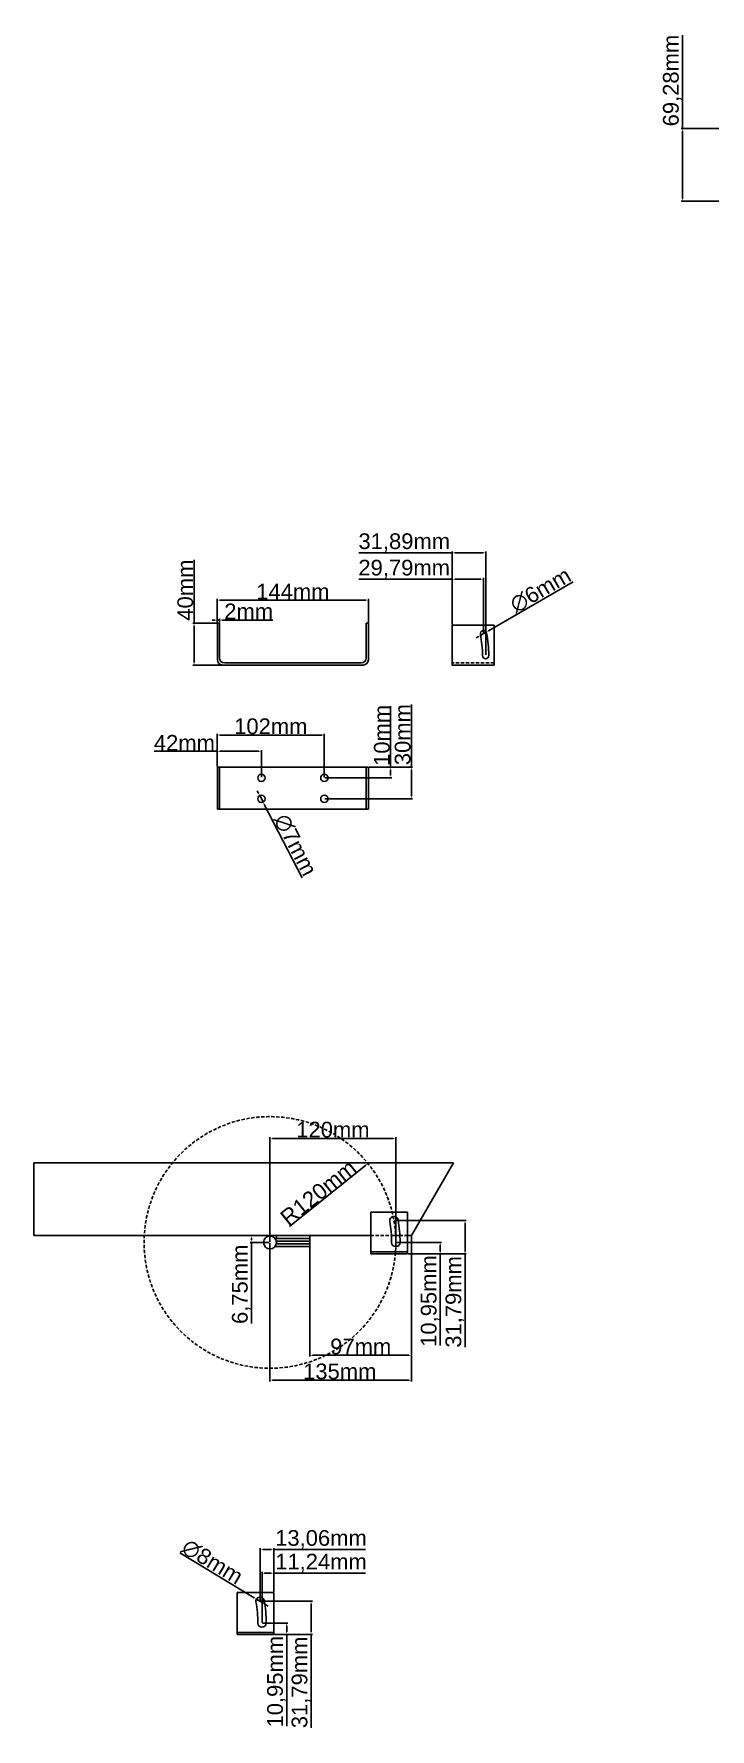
# Model space of a CAD drawing. Header units: centimetres. Extents: x -4347 to 16897, y 45206 to 109107.
# Drawn here: x 10227 to 10871, y 57142 to 58759 of the extents above; entities that cross this region are included whole.
import ezdxf

# ---------------------------------------------------------------- set-up
doc = ezdxf.new("R2010")
doc.units = ezdxf.units.CM
doc.header["$LTSCALE"] = 0.5
doc.linetypes.add('DASHED2', pattern=[9.525, 6.35, -3.175])
doc.styles.get("Standard").update_dxf_attribs({"font": 'arial.ttf'})
doc.dimstyles.new('ISO-25', dxfattribs={"dimtxt": 15, "dimasz": 2.5, "dimexe": 1.25, "dimexo": 0.625, "dimtad": 1, "dimtxsty": 'Standard', "dimcen": 2.5, "dimclrd": 1, "dimclre": 1, "dimadec": 0, "dimazin": 0, "dimtfac": 1, "dimtmove": 0, "dimatfit": 3, "dimfxl": 1, "dimarcsym": 0})

# ---------------------------------------------------------------- blocks, each defined once
blk = doc.blocks.new('*D338')
at = {"color": 1, "lineweight": -2, "transparency": 16777216}
for p, q in [((10845, 58668.7), (10845, 58757.6)), ((10886.9, 58668.7), (10843.8, 58668.7)), ((10845, 58601.9), (10845, 58666.2)), ((10886.9, 58599.4), (10843.8, 58599.4))]:
    blk.add_line(p, q, dxfattribs=at)
at = {"color": 1, "transparency": 16777216}
for points in [[(10844.6, 58666.2), (10845.4, 58666.2), (10845, 58668.7)], [(10844.6, 58601.9), (10845.4, 58601.9), (10845, 58599.4)]]:
    blk.add_solid(points, dxfattribs=at)
at = {"layer": 'Defpoints', "color": 0, "transparency": 16777216}
for p in [(10845, 58668.7), (10887.5, 58668.7), (10887.5, 58599.4)]:
    blk.add_point(p, dxfattribs=at)
at = {"color": 0, "transparency": 16777216, "insert": (10835.4, 58714.4), "char_height": 15, "attachment_point": 5, "rotation": 90}
blk.add_mtext('69,28mm', dxfattribs=at)
blk = doc.blocks.new('*D340')
at = {"color": 1, "lineweight": -2, "transparency": 16777216}
for p, q in [((10401.7, 58197.6), (10401.7, 58220.1)), ((10404.2, 58218.9), (10543.2, 58218.9)), ((10545.7, 58197.6), (10545.7, 58220.1))]:
    blk.add_line(p, q, dxfattribs=at)
at = {"color": 1, "transparency": 16777216}
for points in [[(10404.2, 58219.3), (10404.2, 58218.5), (10401.7, 58218.9)], [(10543.2, 58219.3), (10543.2, 58218.5), (10545.7, 58218.9)]]:
    blk.add_solid(points, dxfattribs=at)
at = {"layer": 'Defpoints', "color": 0, "transparency": 16777216}
for p in [(10545.7, 58218.9), (10401.7, 58197), (10545.7, 58197)]:
    blk.add_point(p, dxfattribs=at)
at = {"color": 0, "transparency": 16777216, "insert": (10473.7, 58227), "char_height": 15, "attachment_point": 5}
blk.add_mtext('144mm', dxfattribs=at)
blk = doc.blocks.new('*D341')
at = {"color": 1, "lineweight": -2, "transparency": 16777216}
for p, q in [((10379.5, 58197), (10379.5, 58257.3)), ((10401.1, 58197), (10378.2, 58197)), ((10379.5, 58159.5), (10379.5, 58194.5)), ((10406.1, 58157), (10378.2, 58157))]:
    blk.add_line(p, q, dxfattribs=at)
at = {"color": 1, "transparency": 16777216}
for points in [[(10379.1, 58194.5), (10379.9, 58194.5), (10379.5, 58197)], [(10379.1, 58159.5), (10379.9, 58159.5), (10379.5, 58157)]]:
    blk.add_solid(points, dxfattribs=at)
at = {"layer": 'Defpoints', "color": 0, "transparency": 16777216}
for p in [(10379.5, 58197), (10401.7, 58197), (10406.7, 58157)]:
    blk.add_point(p, dxfattribs=at)
at = {"color": 0, "transparency": 16777216, "insert": (10371.2, 58228.4), "char_height": 15, "attachment_point": 5, "rotation": 90}
blk.add_mtext('40mm', dxfattribs=at)
blk = doc.blocks.new('*D342')
at = {"color": 1, "lineweight": -2, "transparency": 16777216}
for p, q in [((10399.2, 58199.9), (10396.7, 58199.9)), ((10401.7, 58197.6), (10401.7, 58201.2)), ((10401.7, 58199.9), (10403.7, 58199.9)), ((10403.7, 58197.6), (10403.7, 58201.2)), ((10406.2, 58199.9), (10454.6, 58199.9))]:
    blk.add_line(p, q, dxfattribs=at)
at = {"color": 1, "transparency": 16777216}
for points in [[(10399.2, 58200.3), (10399.2, 58199.5), (10401.7, 58199.9)], [(10406.2, 58200.3), (10406.2, 58199.5), (10403.7, 58199.9)]]:
    blk.add_solid(points, dxfattribs=at)
at = {"layer": 'Defpoints', "color": 0, "transparency": 16777216}
for p in [(10401.7, 58197), (10403.7, 58199.9), (10403.7, 58197)]:
    blk.add_point(p, dxfattribs=at)
at = {"color": 0, "transparency": 16777216, "insert": (10431.6, 58208.1), "char_height": 15, "attachment_point": 5}
blk.add_mtext('2mm', dxfattribs=at)
blk = doc.blocks.new('*D343')
at = {"color": 1, "lineweight": -2, "transparency": 16777216}
for p, q in [((10625.6, 58238.9), (10536.5, 58238.9)), ((10625.6, 58195.6), (10625.6, 58240.1)), ((10652.9, 58238.9), (10628.1, 58238.9)), ((10655.4, 58187.5), (10655.4, 58240.1))]:
    blk.add_line(p, q, dxfattribs=at)
at = {"color": 1, "transparency": 16777216}
for points in [[(10628.1, 58239.3), (10628.1, 58238.5), (10625.6, 58238.9)], [(10652.9, 58239.3), (10652.9, 58238.5), (10655.4, 58238.9)]]:
    blk.add_solid(points, dxfattribs=at)
at = {"layer": 'Defpoints', "color": 0, "transparency": 16777216}
for p in [(10625.6, 58238.9), (10625.6, 58195), (10655.4, 58186.9)]:
    blk.add_point(p, dxfattribs=at)
at = {"color": 0, "transparency": 16777216, "insert": (10579.8, 58248.5), "char_height": 15, "attachment_point": 5}
blk.add_mtext('29,79mm', dxfattribs=at)
blk = doc.blocks.new('*D344')
at = {"color": 1, "lineweight": -2, "transparency": 16777216}
for p, q in [((10625.6, 58264), (10536.7, 58264)), ((10625.6, 58195.6), (10625.6, 58265.3)), ((10655, 58264), (10628.1, 58264)), ((10657.5, 58166.7), (10657.5, 58265.3))]:
    blk.add_line(p, q, dxfattribs=at)
at = {"color": 1, "transparency": 16777216}
for points in [[(10628.1, 58264.5), (10628.1, 58263.6), (10625.6, 58264)], [(10655, 58264.5), (10655, 58263.6), (10657.5, 58264)]]:
    blk.add_solid(points, dxfattribs=at)
at = {"layer": 'Defpoints', "color": 0, "transparency": 16777216}
for p in [(10625.6, 58264), (10625.6, 58195), (10657.5, 58166)]:
    blk.add_point(p, dxfattribs=at)
at = {"color": 0, "transparency": 16777216, "insert": (10579.9, 58273.7), "char_height": 15, "attachment_point": 5}
blk.add_mtext('31,89mm', dxfattribs=at)
blk = doc.blocks.new('*D345')
at = {"color": 1, "lineweight": -2, "transparency": 16777216}
for p, q in [((10740.9, 58236.4), (10660.2, 58189.6)), ((10652.8, 58185.4), (10658, 58188.4)), ((10650.6, 58184.1), (10648.5, 58182.8))]:
    blk.add_line(p, q, dxfattribs=at)
at = {"color": 1, "transparency": 16777216}
for points in [[(10659.9, 58190), (10660.4, 58189.3), (10658, 58188.4)], [(10650.4, 58184.5), (10650.8, 58183.7), (10652.8, 58185.4)]]:
    blk.add_solid(points, dxfattribs=at)
at = {"layer": 'Defpoints', "color": 0, "transparency": 16777216}
for p in [(10658, 58188.4), (10652.8, 58185.4)]:
    blk.add_point(p, dxfattribs=at)
at = {"color": 0, "transparency": 16777216, "insert": (10709.8, 58228.4), "char_height": 15, "attachment_point": 5, "rotation": 30.0757}
blk.add_mtext('∅6mm', dxfattribs=at)
blk = doc.blocks.new('*D346')
at = {"color": 1, "lineweight": -2, "transparency": 16777216}
for p, q in [((10401.7, 58074.7), (10341.4, 58074.7)), ((10401.7, 58060.1), (10401.7, 58075.9)), ((10441.2, 58074.7), (10404.2, 58074.7)), ((10443.7, 58050.1), (10443.7, 58075.9))]:
    blk.add_line(p, q, dxfattribs=at)
at = {"color": 1, "transparency": 16777216}
for points in [[(10404.2, 58075.1), (10404.2, 58074.3), (10401.7, 58074.7)], [(10441.2, 58075.1), (10441.2, 58074.3), (10443.7, 58074.7)]]:
    blk.add_solid(points, dxfattribs=at)
at = {"layer": 'Defpoints', "color": 0, "transparency": 16777216}
for p in [(10401.7, 58074.7), (10401.7, 58059.5), (10443.7, 58049.5)]:
    blk.add_point(p, dxfattribs=at)
at = {"color": 0, "transparency": 16777216, "insert": (10370.3, 58082.8), "char_height": 15, "attachment_point": 5}
blk.add_mtext('42mm', dxfattribs=at)
blk = doc.blocks.new('*D347')
at = {"color": 1, "lineweight": -2, "transparency": 16777216}
for p, q in [((10401.7, 58060.1), (10401.7, 58091.5)), ((10501.2, 58090.2), (10404.2, 58090.2)), ((10503.7, 58050.1), (10503.7, 58091.5))]:
    blk.add_line(p, q, dxfattribs=at)
at = {"color": 1, "transparency": 16777216}
for points in [[(10404.2, 58090.6), (10404.2, 58089.8), (10401.7, 58090.2)], [(10501.2, 58090.6), (10501.2, 58089.8), (10503.7, 58090.2)]]:
    blk.add_solid(points, dxfattribs=at)
at = {"layer": 'Defpoints', "color": 0, "transparency": 16777216}
for p in [(10401.7, 58090.2), (10401.7, 58059.5), (10503.7, 58049.5)]:
    blk.add_point(p, dxfattribs=at)
at = {"color": 0, "transparency": 16777216, "insert": (10452.7, 58098.5), "char_height": 15, "attachment_point": 5}
blk.add_mtext('102mm', dxfattribs=at)
blk = doc.blocks.new('*D348')
at = {"color": 1, "lineweight": -2, "transparency": 16777216}
for p, q in [((10566.9, 58059.5), (10566.9, 58117.8)), ((10546.3, 58059.5), (10568.1, 58059.5)), ((10566.9, 58052), (10566.9, 58057)), ((10504.3, 58049.5), (10568.1, 58049.5))]:
    blk.add_line(p, q, dxfattribs=at)
at = {"color": 1, "transparency": 16777216}
for points in [[(10566.5, 58057), (10567.3, 58057), (10566.9, 58059.5)], [(10566.5, 58052), (10567.3, 58052), (10566.9, 58049.5)]]:
    blk.add_solid(points, dxfattribs=at)
at = {"layer": 'Defpoints', "color": 0, "transparency": 16777216}
for p in [(10545.7, 58059.5), (10566.9, 58059.5), (10503.7, 58049.5)]:
    blk.add_point(p, dxfattribs=at)
at = {"color": 0, "transparency": 16777216, "insert": (10558.6, 58089.9), "char_height": 15, "attachment_point": 5, "rotation": 90}
blk.add_mtext('10mm', dxfattribs=at)
blk = doc.blocks.new('*D349')
at = {"color": 1, "lineweight": -2, "transparency": 16777216}
for p, q in [((10586.7, 58059.5), (10586.7, 58119.2)), ((10546.3, 58059.5), (10587.9, 58059.5)), ((10586.7, 58032), (10586.7, 58057)), ((10504.3, 58029.5), (10587.9, 58029.5))]:
    blk.add_line(p, q, dxfattribs=at)
at = {"color": 1, "transparency": 16777216}
for points in [[(10586.2, 58057), (10587.1, 58057), (10586.7, 58059.5)], [(10586.2, 58032), (10587.1, 58032), (10586.7, 58029.5)]]:
    blk.add_solid(points, dxfattribs=at)
at = {"layer": 'Defpoints', "color": 0, "transparency": 16777216}
for p in [(10545.7, 58059.5), (10586.7, 58059.5), (10503.7, 58029.5)]:
    blk.add_point(p, dxfattribs=at)
at = {"color": 0, "transparency": 16777216, "insert": (10578.4, 58090.6), "char_height": 15, "attachment_point": 5, "rotation": 90}
blk.add_mtext('30mm', dxfattribs=at)
blk = doc.blocks.new('*D350')
at = {"color": 1, "lineweight": -2, "transparency": 16777216}
for p, q in [((10441, 58034.8), (10439.8, 58037)), ((10442.1, 58032.6), (10445.3, 58026.4)), ((10482.5, 57953.9), (10446.5, 58024.1))]:
    blk.add_line(p, q, dxfattribs=at)
at = {"color": 1, "transparency": 16777216}
for points in [[(10441.3, 58035), (10440.6, 58034.6), (10442.1, 58032.6)], [(10446.8, 58024.3), (10446.1, 58023.9), (10445.3, 58026.4)]]:
    blk.add_solid(points, dxfattribs=at)
at = {"layer": 'Defpoints', "color": 0, "transparency": 16777216}
for p in [(10442.1, 58032.6), (10445.3, 58026.4)]:
    blk.add_point(p, dxfattribs=at)
at = {"color": 0, "transparency": 16777216, "insert": (10476.1, 57985.4), "char_height": 15, "attachment_point": 5, "rotation": 297.1811}
blk.add_mtext('∅7mm', dxfattribs=at)
blk = doc.blocks.new('*D362')
at = {"color": 1, "lineweight": -2, "transparency": 16777216}
for p, q in [((10451.9, 57606.9), (10451.9, 57706.8)), ((10454.4, 57705.5), (10569.4, 57705.5)), ((10571.9, 57606.9), (10571.9, 57706.8))]:
    blk.add_line(p, q, dxfattribs=at)
at = {"color": 1, "transparency": 16777216}
for points in [[(10454.4, 57705.9), (10454.4, 57705.1), (10451.9, 57705.5)], [(10569.4, 57705.9), (10569.4, 57705.1), (10571.9, 57705.5)]]:
    blk.add_solid(points, dxfattribs=at)
at = {"layer": 'Defpoints', "color": 0, "transparency": 16777216}
for p in [(10571.9, 57705.5), (10451.9, 57606.3), (10571.9, 57606.3)]:
    blk.add_point(p, dxfattribs=at)
at = {"color": 0, "transparency": 16777216, "insert": (10511.9, 57713.8), "char_height": 15, "attachment_point": 5}
blk.add_mtext('120mm', dxfattribs=at)
blk = doc.blocks.new('*D363')
at = {"color": 1, "lineweight": -2, "transparency": 16777216}
blk.add_line((10470.6, 57621.4), (10543.4, 57679.9), dxfattribs=at)
at = {"color": 1, "transparency": 16777216}
blk.add_solid([(10543.2, 57680.3), (10543.7, 57679.6), (10545.4, 57681.5)], dxfattribs=at)
at = {"layer": 'Defpoints', "color": 0, "transparency": 16777216}
for p in [(10545.4, 57681.5), (10451.9, 57606.3)]:
    blk.add_point(p, dxfattribs=at)
at = {"color": 0, "transparency": 16777216, "insert": (10497.9, 57653.9), "char_height": 15, "attachment_point": 5, "rotation": 38.8214}
blk.add_mtext('R120mm', dxfattribs=at)
blk = doc.blocks.new('*D364')
at = {"color": 1, "lineweight": -2, "transparency": 16777216}
for p, q in [((10572.5, 57606.3), (10615.4, 57606.3)), ((10583.7, 57595.3), (10615.4, 57595.3)), ((10614.2, 57603.8), (10614.2, 57597.8)), ((10614.2, 57595.3), (10614.2, 57507.9))]:
    blk.add_line(p, q, dxfattribs=at)
at = {"color": 1, "transparency": 16777216}
for points in [[(10613.7, 57603.8), (10614.6, 57603.8), (10614.2, 57606.3)], [(10613.7, 57597.8), (10614.6, 57597.8), (10614.2, 57595.3)]]:
    blk.add_solid(points, dxfattribs=at)
at = {"layer": 'Defpoints', "color": 0, "transparency": 16777216}
for p in [(10571.9, 57606.3), (10583.1, 57595.3), (10614.2, 57595.3)]:
    blk.add_point(p, dxfattribs=at)
at = {"color": 0, "transparency": 16777216, "insert": (10604.5, 57550.4), "char_height": 15, "attachment_point": 5, "rotation": 90}
blk.add_mtext('10,95mm', dxfattribs=at)
blk = doc.blocks.new('*D365')
at = {"color": 1, "lineweight": -2, "transparency": 16777216}
for p, q in [((10570.7, 57627.1), (10639, 57627.1)), ((10637.8, 57624.6), (10637.8, 57597.8)), ((10583.7, 57595.3), (10639, 57595.3)), ((10637.8, 57595.3), (10637.8, 57506.5))]:
    blk.add_line(p, q, dxfattribs=at)
at = {"color": 1, "transparency": 16777216}
for points in [[(10637.3, 57624.6), (10638.2, 57624.6), (10637.8, 57627.1)], [(10637.3, 57597.8), (10638.2, 57597.8), (10637.8, 57595.3)]]:
    blk.add_solid(points, dxfattribs=at)
at = {"layer": 'Defpoints', "color": 0, "transparency": 16777216}
for p in [(10570, 57627.1), (10583.1, 57595.3), (10637.8, 57595.3)]:
    blk.add_point(p, dxfattribs=at)
at = {"color": 0, "transparency": 16777216, "insert": (10628.1, 57549.6), "char_height": 15, "attachment_point": 5, "rotation": 90}
blk.add_mtext('31,79mm', dxfattribs=at)
blk = doc.blocks.new('*D366')
at = {"color": 1, "lineweight": -2, "transparency": 16777216}
for p, q in [((10444.9, 57243.3), (10469, 57243.3)), ((10456.2, 57232.4), (10469, 57232.4)), ((10467.8, 57240.8), (10467.8, 57234.9)), ((10467.8, 57232.4), (10467.8, 57144.9))]:
    blk.add_line(p, q, dxfattribs=at)
at = {"color": 1, "transparency": 16777216}
for points in [[(10467.4, 57240.8), (10468.2, 57240.8), (10467.8, 57243.3)], [(10467.4, 57234.9), (10468.2, 57234.9), (10467.8, 57232.4)]]:
    blk.add_solid(points, dxfattribs=at)
at = {"layer": 'Defpoints', "color": 0, "transparency": 16777216}
for p in [(10444.3, 57243.3), (10455.5, 57232.4), (10467.8, 57232.4)]:
    blk.add_point(p, dxfattribs=at)
at = {"color": 0, "transparency": 16777216, "insert": (10458.1, 57187.4), "char_height": 15, "attachment_point": 5, "rotation": 90}
blk.add_mtext('10,95mm', dxfattribs=at)
blk = doc.blocks.new('*D367')
at = {"color": 1, "lineweight": -2, "transparency": 16777216}
for p, q in [((10443.1, 57264.2), (10492.3, 57264.2)), ((10491, 57261.7), (10491, 57234.9)), ((10456.2, 57232.4), (10492.3, 57232.4)), ((10491, 57232.4), (10491, 57143.5))]:
    blk.add_line(p, q, dxfattribs=at)
at = {"color": 1, "transparency": 16777216}
for points in [[(10490.6, 57261.7), (10491.4, 57261.7), (10491, 57264.2)], [(10490.6, 57234.9), (10491.4, 57234.9), (10491, 57232.4)]]:
    blk.add_solid(points, dxfattribs=at)
at = {"layer": 'Defpoints', "color": 0, "transparency": 16777216}
for p in [(10442.5, 57264.2), (10455.5, 57232.4), (10491, 57232.4)]:
    blk.add_point(p, dxfattribs=at)
at = {"color": 0, "transparency": 16777216, "insert": (10481.4, 57186.7), "char_height": 15, "attachment_point": 5, "rotation": 90}
blk.add_mtext('31,79mm', dxfattribs=at)
blk = doc.blocks.new('*D368')
at = {"color": 1, "lineweight": -2, "transparency": 16777216}
for p, q in [((10444.3, 57243.9), (10444.3, 57292.2)), ((10446.8, 57290.9), (10453, 57290.9)), ((10455.5, 57273), (10455.5, 57292.2)), ((10455.5, 57290.9), (10543, 57290.9))]:
    blk.add_line(p, q, dxfattribs=at)
at = {"color": 1, "transparency": 16777216}
for points in [[(10446.8, 57291.3), (10446.8, 57290.5), (10444.3, 57290.9)], [(10453, 57291.3), (10453, 57290.5), (10455.5, 57290.9)]]:
    blk.add_solid(points, dxfattribs=at)
at = {"layer": 'Defpoints', "color": 0, "transparency": 16777216}
for p in [(10455.5, 57290.9), (10455.5, 57272.4), (10444.3, 57243.3)]:
    blk.add_point(p, dxfattribs=at)
at = {"color": 0, "transparency": 16777216, "insert": (10500.5, 57300.5), "char_height": 15, "attachment_point": 5}
blk.add_mtext('11,24mm', dxfattribs=at)
blk = doc.blocks.new('*D369')
at = {"color": 1, "lineweight": -2, "transparency": 16777216}
for p, q in [((10442.5, 57264.8), (10442.5, 57314.7)), ((10445, 57313.4), (10453, 57313.4)), ((10455.5, 57273), (10455.5, 57314.7)), ((10455.5, 57313.4), (10543, 57313.4))]:
    blk.add_line(p, q, dxfattribs=at)
at = {"color": 1, "transparency": 16777216}
for points in [[(10445, 57313.8), (10445, 57313), (10442.5, 57313.4)], [(10453, 57313.8), (10453, 57313), (10455.5, 57313.4)]]:
    blk.add_solid(points, dxfattribs=at)
at = {"layer": 'Defpoints', "color": 0, "transparency": 16777216}
for p in [(10455.5, 57313.4), (10455.5, 57272.4), (10442.5, 57264.2)]:
    blk.add_point(p, dxfattribs=at)
at = {"color": 0, "transparency": 16777216, "insert": (10500.5, 57323.1), "char_height": 15, "attachment_point": 5}
blk.add_mtext('13,06mm', dxfattribs=at)
blk = doc.blocks.new('*D370')
at = {"color": 1, "lineweight": -2, "transparency": 16777216}
for p, q in [((10365.9, 57310.3), (10436.9, 57267.5)), ((10445.9, 57262.1), (10439, 57266.2)), ((10448, 57260.8), (10450.2, 57259.5))]:
    blk.add_line(p, q, dxfattribs=at)
at = {"color": 1, "transparency": 16777216}
for points in [[(10437.1, 57267.9), (10436.7, 57267.2), (10439, 57266.2)], [(10448.3, 57261.2), (10447.8, 57260.4), (10445.9, 57262.1)]]:
    blk.add_solid(points, dxfattribs=at)
at = {"layer": 'Defpoints', "color": 0, "transparency": 16777216}
for p in [(10439, 57266.2), (10445.9, 57262.1)]:
    blk.add_point(p, dxfattribs=at)
at = {"color": 0, "transparency": 16777216, "insert": (10396.9, 57301.7), "char_height": 15, "attachment_point": 5, "rotation": 328.9313}
blk.add_mtext('∅8mm', dxfattribs=at)
blk = doc.blocks.new('*D371')
at = {"color": 1, "lineweight": -2, "transparency": 16777216}
for p, q in [((10451.9, 57605.7), (10451.9, 57473.7)), ((10586.9, 57612.4), (10586.9, 57473.7)), ((10454.4, 57475), (10584.4, 57475))]:
    blk.add_line(p, q, dxfattribs=at)
at = {"color": 1, "transparency": 16777216}
for points in [[(10454.4, 57475.4), (10454.4, 57474.5), (10451.9, 57475)], [(10584.4, 57475.4), (10584.4, 57474.5), (10586.9, 57475)]]:
    blk.add_solid(points, dxfattribs=at)
at = {"layer": 'Defpoints', "color": 0, "transparency": 16777216}
for p in [(10451.9, 57606.3), (10586.9, 57613), (10586.9, 57475)]:
    blk.add_point(p, dxfattribs=at)
at = {"color": 0, "transparency": 16777216, "insert": (10518.4, 57483.2), "char_height": 15, "attachment_point": 5}
blk.add_mtext('135mm', dxfattribs=at)
blk = doc.blocks.new('*D372')
at = {"color": 1, "lineweight": -2, "transparency": 16777216}
for p, q in [((10489.9, 57612.4), (10489.9, 57497.4)), ((10586.9, 57612.4), (10586.9, 57497.4)), ((10492.4, 57498.7), (10584.4, 57498.7))]:
    blk.add_line(p, q, dxfattribs=at)
at = {"color": 1, "transparency": 16777216}
for points in [[(10492.4, 57499.1), (10492.4, 57498.3), (10489.9, 57498.7)], [(10584.4, 57499.1), (10584.4, 57498.3), (10586.9, 57498.7)]]:
    blk.add_solid(points, dxfattribs=at)
at = {"layer": 'Defpoints', "color": 0, "transparency": 16777216}
for p in [(10489.9, 57613), (10586.9, 57613), (10586.9, 57498.7)]:
    blk.add_point(p, dxfattribs=at)
at = {"color": 0, "transparency": 16777216, "insert": (10538.4, 57507), "char_height": 15, "attachment_point": 5}
blk.add_mtext('97mm', dxfattribs=at)
blk = doc.blocks.new('*D373')
at = {"color": 1, "lineweight": -2, "transparency": 16777216}
for p, q in [((10451.2, 57613), (10432.9, 57613)), ((10451.2, 57606.3), (10432.9, 57606.3)), ((10434.2, 57610.5), (10434.2, 57608.8)), ((10434.2, 57606.3), (10434.2, 57529))]:
    blk.add_line(p, q, dxfattribs=at)
at = {"color": 1, "transparency": 16777216}
for points in [[(10433.8, 57610.5), (10434.6, 57610.5), (10434.2, 57613)], [(10433.8, 57608.8), (10434.6, 57608.8), (10434.2, 57606.3)]]:
    blk.add_solid(points, dxfattribs=at)
at = {"layer": 'Defpoints', "color": 0, "transparency": 16777216}
for p in [(10434.2, 57606.3), (10451.9, 57613), (10451.9, 57606.3)]:
    blk.add_point(p, dxfattribs=at)
at = {"color": 0, "transparency": 16777216, "insert": (10424.5, 57566.4), "char_height": 15, "attachment_point": 5, "rotation": 90}
blk.add_mtext('6,75mm', dxfattribs=at)

msp = doc.modelspace()

# ---------------------------------------------------------------- linework, layer by layer
for p, q in [((10403.71, 58196.953), (10401.71, 58196.953)), ((10401.71, 58196.953), (10401.71, 58161.953)), ((10403.71, 58163.953), (10403.71, 58196.953)), ((10543.71, 58163.953), (10543.71, 58196.953)), ((10543.71, 58196.953), (10545.71, 58196.953)), ((10545.71, 58196.953), (10545.71, 58161.953)), ((10625.603, 58156.953), (10625.603, 58194.953)), ((10665.603, 58194.953), (10625.603, 58194.953)), ((10665.603, 58156.953), (10665.603, 58194.953)), ((10540.71, 58156.953), (10406.71, 58156.953)), ((10408.71, 58158.953), (10538.71, 58158.953)), ((10625.603, 58158.953), (10625.603, 58156.953)), ((10625.603, 58156.953), (10665.603, 58156.953)), ((10401.71, 58059.471), (10545.71, 58059.471)), ((10401.71, 58019.471), (10401.71, 58059.471)), ((10401.71, 58059.471), (10403.71, 58059.471)), ((10403.71, 58059.471), (10403.71, 58019.471)), ((10473.71, 58059.471), (10513.71, 58059.471)), ((10545.71, 58059.471), (10543.71, 58059.471)), ((10543.71, 58059.471), (10543.71, 58019.471)), ((10545.71, 58059.471), (10545.71, 58019.471)), ((10545.71, 58019.471), (10401.71, 58019.471)), ((10626.862, 57682.317), (10226.862, 57682.317)), ((10226.862, 57682.317), (10226.862, 57613.035)), ((10586.862, 57613.035), (10626.862, 57682.317)), ((10548.105, 57595.335), (10548.105, 57635.335)), ((10583.105, 57635.335), (10548.105, 57635.335)), ((10583.105, 57595.335), (10583.105, 57635.335)), ((10547.765, 57613.035), (10226.862, 57613.035)), ((10456.741, 57610.035), (10489.867, 57610.035)), ((10489.867, 57607.535), (10457.889, 57607.535)), ((10489.867, 57605.035), (10457.889, 57605.035)), ((10489.867, 57613.035), (10458.017, 57613.035)), ((10458.017, 57613.035), (10458.017, 57610.035)), ((10475.009, 57607.535), (10459.009, 57607.535)), ((10489.867, 57610.035), (10489.867, 57613.035)), ((10489.867, 57610.035), (10489.867, 57607.535)), ((10489.867, 57605.035), (10489.867, 57602.535)), ((10567.314, 57613.035), (10575.343, 57613.035)), ((10582.765, 57613.035), (10586.862, 57613.035)), ((10460.009, 57602.535), (10456.741, 57602.535)), ((10489.867, 57602.535), (10456.741, 57602.535)), ((10475.009, 57602.535), (10460.009, 57602.535)), ((10548.105, 57602.535), (10548.105, 57601.335)), ((10548.105, 57601.335), (10548.105, 57597.335)), ((10583.105, 57597.335), (10548.105, 57597.335)), ((10548.105, 57597.335), (10548.105, 57595.335)), ((10548.105, 57595.335), (10583.105, 57595.335)), ((10420.532, 57232.372), (10420.532, 57272.372)), ((10455.532, 57272.372), (10420.532, 57272.372)), ((10455.532, 57232.372), (10455.532, 57272.372)), ((10420.532, 57239.572), (10420.532, 57238.372)), ((10420.532, 57238.372), (10420.532, 57234.372)), ((10455.532, 57234.372), (10420.532, 57234.372)), ((10420.532, 57234.372), (10420.532, 57232.372)), ((10420.532, 57232.372), (10455.532, 57232.372))]:
    msp.add_line(p, q)
at = {"linetype": 'DASHED2'}
for p, q in [((10665.603, 58158.953), (10625.603, 58158.953)), ((10547.765, 57613.035), (10567.314, 57613.035)), ((10575.343, 57613.035), (10582.765, 57613.035))]:
    msp.add_line(p, q, dxfattribs=at)
for centre, radius in [((10443.71, 58049.471), 3.5), ((10503.71, 58049.471), 3.5), ((10443.71, 58029.471), 3.5), ((10503.71, 58029.471), 3.5), ((10451.867, 57606.285), 6.15)]:
    msp.add_circle(centre, radius)
at = {"color": 114, "linetype": 'DASHED2', "true_color": 0x139b48}
msp.add_circle((10451.867, 57606.285), 120, dxfattribs=at)
for centre, radius, start, end in [((10655.392, 58186.855), 3, 10.773813, 190.773813), ((10537.508, 58164.423), 117, 0.773813, 10.773813), ((10537.508, 58164.423), 123, 0.773813, 10.773813), ((10406.71, 58161.953), 5, 180, 270), ((10408.71, 58163.953), 5, 180, 270), ((10538.71, 58163.953), 5, 270, 0), ((10540.71, 58161.953), 5, 270, 0), ((10657.497, 58166.044), 3, 180.773813, 0.773813), ((10570.044, 57627.122), 4, 10, 190), ((10451.867, 57606.285), 116, 0, 10), ((10451.867, 57606.285), 124, 0, 10), ((10571.867, 57606.285), 4, 180, 0), ((10442.47, 57264.16), 4, 10, 190), ((10324.293, 57243.322), 124, 0, 10), ((10324.293, 57243.322), 116, 0, 10), ((10444.293, 57243.322), 4, 180, 0)]:
    msp.add_arc(centre, radius, start, end)

# ---------------------------------------------------------------- dimensions: what is measured, and where the dimension line sits
for base, p1, p2, picture, middle in [((10845.022, 58668.671), (10887.543, 58599.389), (10887.543, 58668.671), '*D338', (10835.383, 58714.401)), ((10379.488, 58196.953), (10406.71, 58156.953), (10401.71, 58196.953), '*D341', (10371.205, 58228.38)), ((10586.656, 58059.471), (10503.71, 58029.471), (10545.71, 58059.471), '*D349', (10578.367, 58090.59)), ((10566.892, 58059.471), (10503.71, 58049.471), (10545.71, 58059.471), '*D348', (10558.608, 58089.889)), ((10637.752, 57595.335), (10570.044, 57627.122), (10583.105, 57595.335), '*D365', (10628.112, 57549.65)), ((10434.173, 57606.285), (10451.867, 57613.035), (10451.867, 57606.285), '*D373', (10424.534, 57566.381)), ((10614.153, 57595.335), (10571.867, 57606.285), (10583.105, 57595.335), '*D364', (10604.514, 57550.351)), ((10491.012, 57232.372), (10442.47, 57264.16), (10455.532, 57232.372), '*D367', (10481.373, 57186.687)), ((10467.786, 57232.372), (10444.293, 57243.322), (10455.532, 57232.372), '*D366', (10458.146, 57187.388))]:
    dim = msp.add_linear_dim(base=base, p1=p1, p2=p2, angle=90, dimstyle='ISO-25', override={"dimpost": 'mm'})
    dim.commit()
    dim.dimension.update_dxf_attribs({"geometry": picture, "text_midpoint": middle})
for base, p1, p2, picture, middle in [((10625.603, 58264.035), (10657.497, 58166.044), (10625.603, 58194.953), '*D344', (10579.919, 58273.674)), ((10625.603, 58238.882), (10655.392, 58186.855), (10625.603, 58194.953), '*D343', (10579.786, 58248.522)), ((10545.71, 58218.887), (10401.71, 58196.953), (10545.71, 58196.953), '*D340', (10473.71, 58227.043)), ((10403.71, 58199.908), (10401.71, 58196.953), (10403.71, 58196.953), '*D342', (10431.635, 58208.064)), ((10401.71, 58090.215), (10503.71, 58049.471), (10401.71, 58059.471), '*D347', (10452.71, 58098.498)), ((10401.71, 58074.676), (10443.71, 58049.471), (10401.71, 58059.471), '*D346', (10370.283, 58082.832)), ((10571.867, 57705.515), (10451.867, 57606.285), (10571.867, 57606.285), '*D362', (10511.867, 57713.799)), ((10586.862, 57498.6703), (10489.8669, 57613.0346), (10586.862, 57613.0346), '*D372', (10538.3645, 57506.9539)), ((10455.532, 57313.423), (10442.47, 57264.16), (10455.532, 57272.372), '*D369', (10500.515, 57323.062)), ((10455.532, 57290.908), (10444.293, 57243.322), (10455.532, 57272.372), '*D368', (10500.515, 57300.548))]:
    dim = msp.add_linear_dim(base=base, p1=p1, p2=p2, dimstyle='ISO-25', override={"dimpost": 'mm'})
    dim.commit()
    dim.dimension.update_dxf_attribs({"geometry": picture, "text_midpoint": middle})
for p1, p2, picture, middle in [((10652.796, 58185.351), (10657.989, 58188.358), '*D345', (10714.145, 58220.879)), ((10442.111, 58032.584), (10445.308, 58026.357), '*D350', (10468.393, 57981.402)), ((10445.897, 57262.095), (10439.044, 57266.224), '*D370', (10392.455, 57294.293))]:
    dim = msp.add_diameter_dim_2p(p1=p1, p2=p2, dimstyle='ISO-25', override={"dimpost": 'mm'})
    dim.commit()
    dim.dimension.update_dxf_attribs({"geometry": picture, "text_midpoint": middle, "dimtype": 163})
dim = msp.add_radius_dim(center=(10451.867, 57606.285), mpoint=(10545.359, 57681.512), dimstyle='ISO-25', override={"dimpost": 'mm'})
dim.commit()
dim.dimension.update_dxf_attribs({"geometry": '*D363', "text_midpoint": (10503.049, 57647.467), "dimtype": 164})
dim = msp.add_linear_dim(base=(10586.862, 57474.9504), p1=(10451.8669, 57606.2846), p2=(10586.862, 57613.0346), dimstyle='ISO-25', override={"dimpost": 'mm'})
dim.commit()
dim.dimension.update_dxf_attribs({"geometry": '*D371', "text_midpoint": (10518.3714, 57474.9504), "dimtype": 160})

doc.saveas('drawing.dxf')
